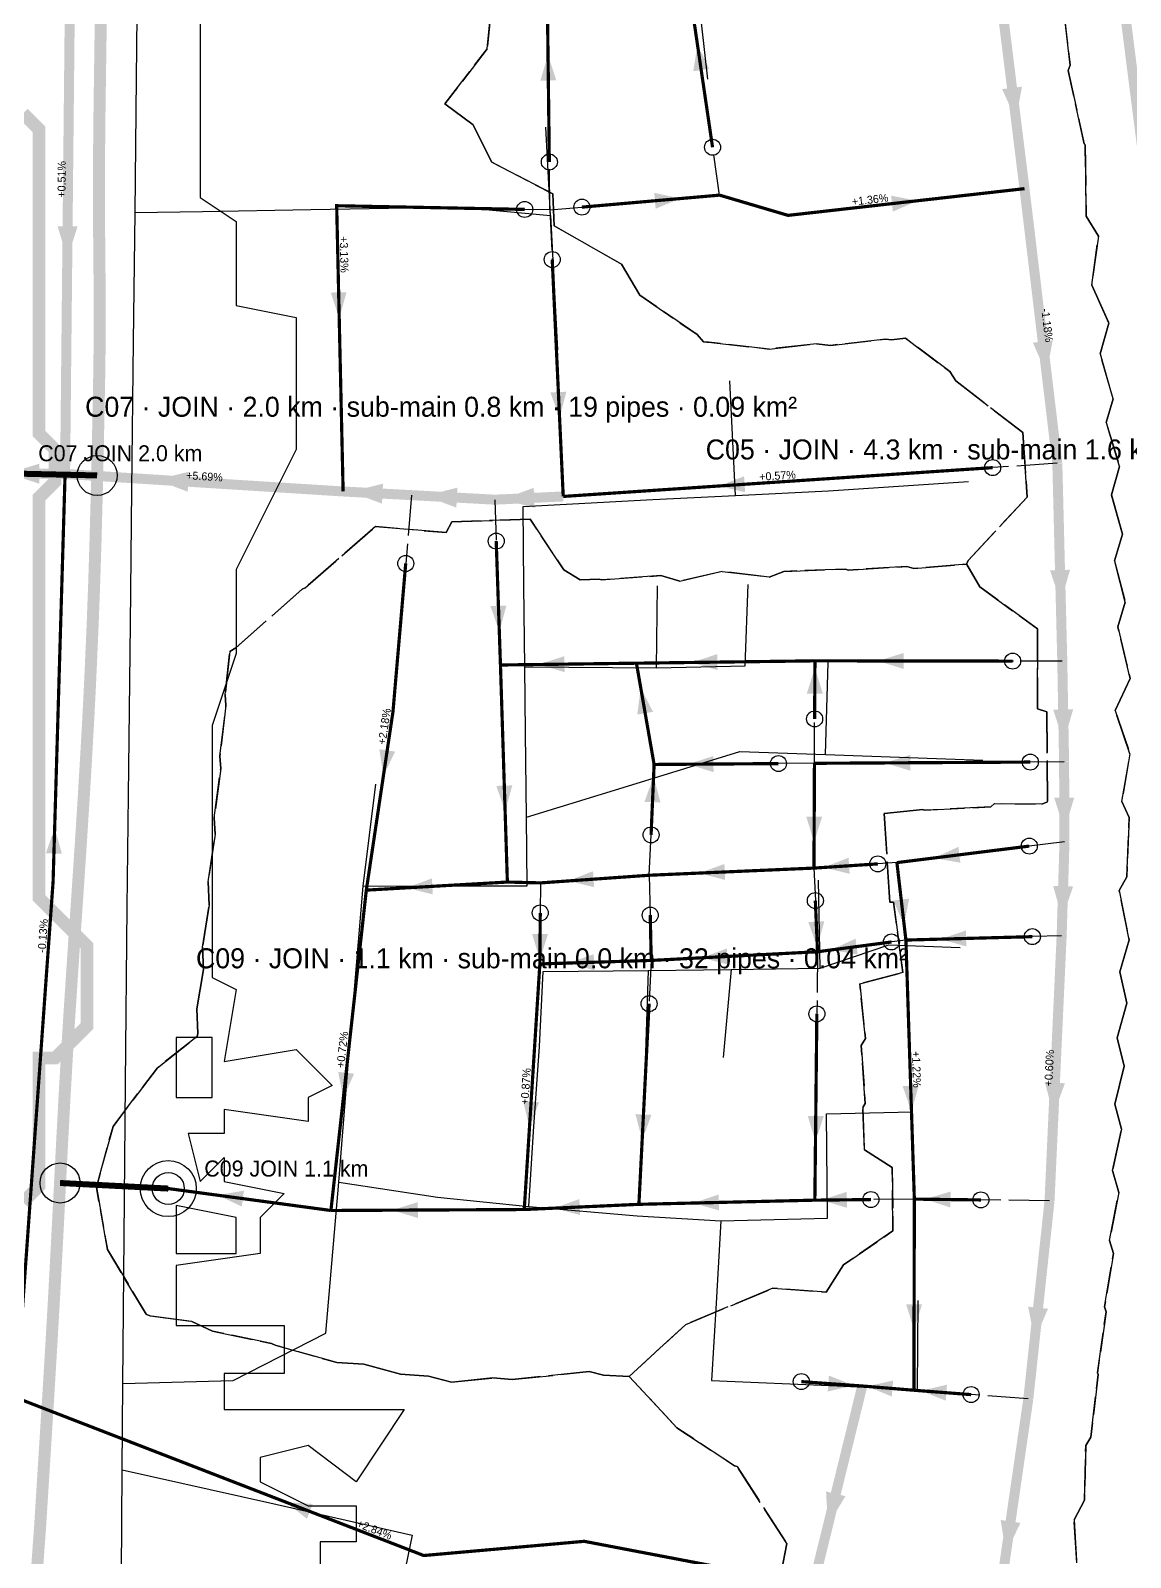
# Model space of a CAD drawing. Header units: metres. Extents: x 441395 to 476894, y 2561381 to 2578972.
# Drawn here: x 450061.9 to 450336.9, y 2569277.3 to 2569658.9 of the extents above; entities that cross this region are included whole.
import ezdxf
from ezdxf.enums import TextEntityAlignment as Align

# ---------------------------------------------------------------- set-up
doc = ezdxf.new("R2010")
doc.units = ezdxf.units.M
doc.header["$LTSCALE"] = 8
doc.linetypes.add('DASHDOT', pattern=[3.556, 2.54, -0.508, 0, -0.508])
doc.linetypes.add('DASHED', pattern=[1.524, 1.27, -0.254])
for name, color, linetype in [('A_ARROWS', 7, 'Continuous'), ('A_BRANCH', 7, 'Continuous'), ('A_BUILT_2006', 252, 'Continuous'), ('A_CATCH_LABEL', 7, 'Continuous'), ('A_CATCHMENTS', 7, 'Continuous'), ('A_GRADIENT', 8, 'Continuous'), ('A_HEAD_GAP', 8, 'Continuous'), ('A_HEADS', 8, 'Continuous'), ('A_JOIN_LINK', 6, 'Continuous'), ('A_LATERAL', 7, 'Continuous'), ('A_MAIN_PIPE', 5, 'Continuous'), ('A_OUTLET_LABEL', 7, 'Continuous'), ('A_OUTLETS', 7, 'Continuous'), ('A_STREAMS', 5, 'Continuous'), ('A_SUBMAIN', 7, 'Continuous'), ('A_WADI', 4, 'Continuous')]:
    doc.layers.add(name, color=color, linetype=linetype)

msp = doc.modelspace()

# ---------------------------------------------------------------- linework, layer by layer
at = {"layer": 'A_ARROWS', "color": 2}
for points in [[(450228.62, 2569655.41), (450231.53, 2569649.37), (450227.57, 2569648.78)], [(450191.26, 2569652.84), (450193.34, 2569646.47), (450189.34, 2569646.42)], [(450308.23, 2569636.67), (450304.77, 2569644.3), (450309.73, 2569644.91)], [(450224.36, 2569616.95), (450218.16, 2569614.4), (450217.81, 2569618.38)], [(450283.6, 2569616.4), (450277.47, 2569613.69), (450277.02, 2569617.67)], [(450315.88, 2569573.27), (450312.45, 2569580.92), (450317.41, 2569581.51)], [(450319.44, 2569516.1), (450316.74, 2569524.03), (450321.74, 2569524.16)], [(450320.17, 2569481.22), (450317.53, 2569489.17), (450322.53, 2569489.26)], [(450320.34, 2569459.18), (450317.8, 2569467.16), (450322.8, 2569467.19)], [(450287.74, 2569452.13), (450293.85, 2569454.9), (450294.34, 2569450.93)], [(450319.79, 2569437.07), (450317.53, 2569445.14), (450322.52, 2569444.99)], [(450280.28, 2569435.38), (450277.56, 2569441.51), (450281.53, 2569441.97)], [(450289.37, 2569431.84), (450295.71, 2569434.01), (450295.82, 2569430.01)], [(450282.11, 2569388.76), (450279.91, 2569395.1), (450283.9, 2569395.23)], [(450317.6, 2569387.94), (450315.47, 2569396.05), (450320.47, 2569395.82)], [(450285.48, 2569366.83), (450291.9, 2569368.75), (450291.85, 2569364.76)], [(450282.75, 2569334.2), (450280.77, 2569340.6), (450284.77, 2569340.6)], [(450312.91, 2569331.76), (450311.27, 2569339.98), (450316.24, 2569339.45)], [(450267.71, 2569320.3), (450261.18, 2569318.77), (450261.47, 2569322.76)], [(450270.99, 2569320.05), (450277.53, 2569321.52), (450277.2, 2569317.54)], [(450284.45, 2569318.96), (450290.98, 2569320.47), (450290.68, 2569316.48)], [(450261.27, 2569285.44), (450260.75, 2569293.81), (450265.61, 2569292.61)], [(450305.73, 2569278.38), (450304.4, 2569286.65), (450309.35, 2569285.94)]]:
    msp.add_solid(points, dxfattribs=at)
at = {"layer": 'A_ARROWS', "color": 1}
for points in [[(450071.09, 2569602), (450068.67, 2569610.03), (450073.67, 2569609.98)], [(450139.06, 2569587.1), (450136.92, 2569593.45), (450140.92, 2569593.54)], [(450194.15, 2569562.18), (450191.85, 2569568.48), (450195.85, 2569568.66)], [(450056.11, 2569548.26), (450064.14, 2569550.68), (450064.09, 2569545.68)], [(450093.35, 2569546.67), (450101.49, 2569548.66), (450101.18, 2569543.67)], [(450234.01, 2569545.1), (450240.26, 2569547.53), (450240.53, 2569543.54)], [(450141.9, 2569543.63), (450150.02, 2569545.7), (450149.75, 2569540.7)], [(450160.49, 2569542.63), (450168.61, 2569544.69), (450168.34, 2569539.7)], [(450179.81, 2569541.77), (450187.68, 2569544.64), (450187.91, 2569539.65)], [(450067.94, 2569459.64), (450069.75, 2569453.19), (450065.75, 2569453.31)], [(450125.76, 2569291.11), (450132.45, 2569290.67), (450131.01, 2569286.94)]]:
    msp.add_solid(points, dxfattribs=at)
at = {"layer": 'A_ARROWS', "color": 3}
for points in [[(450179.09, 2569508.75), (450176.87, 2569515.08), (450180.86, 2569515.21)], [(450188.97, 2569500.49), (450195.34, 2569502.57), (450195.39, 2569498.57)], [(450227.21, 2569500.99), (450233.58, 2569503.08), (450233.64, 2569499.08)], [(450273.75, 2569501.38), (450280.15, 2569503.37), (450280.15, 2569499.37)], [(450257.97, 2569499.59), (450259.94, 2569493.18), (450255.94, 2569493.2)], [(450214.44, 2569494.62), (450217.51, 2569488.66), (450213.57, 2569487.98)], [(450150.11, 2569472.68), (450149.08, 2569479.31), (450153.04, 2569478.72)], [(450226.22, 2569475.56), (450232.6, 2569477.6), (450232.63, 2569473.6)], [(450275.45, 2569475.89), (450281.83, 2569477.93), (450281.86, 2569473.93)], [(450180.54, 2569463.81), (450178.34, 2569470.14), (450182.33, 2569470.27)], [(450217.65, 2569472.46), (450219.37, 2569465.98), (450215.37, 2569466.15)], [(450257.77, 2569456.07), (450255.8, 2569462.48), (450259.8, 2569462.47)], [(450260.13, 2569449.76), (450266.38, 2569452.18), (450266.65, 2569448.18)], [(450155.95, 2569444.67), (450162.23, 2569447.03), (450162.46, 2569443.04)], [(450196.27, 2569446.38), (450202.51, 2569448.83), (450202.79, 2569444.84)], [(450229.05, 2569448.35), (450235.35, 2569450.63), (450235.53, 2569446.63)], [(450258.58, 2569429.81), (450256.31, 2569436.12), (450260.31, 2569436.29)], [(450189.22, 2569426.75), (450187.27, 2569433.16), (450191.27, 2569433.13)], [(450262.05, 2569429.15), (450268.13, 2569431.97), (450268.66, 2569428)], [(450196.36, 2569425.87), (450202.69, 2569428.07), (450202.82, 2569424.07)], [(450229.69, 2569427.18), (450235.98, 2569429.51), (450236.19, 2569425.52)], [(450140.09, 2569392.07), (450138.81, 2569398.66), (450142.78, 2569398.22)], [(450186.62, 2569384.82), (450185.03, 2569391.33), (450189.02, 2569391.08)], [(450214.79, 2569381.62), (450213.12, 2569388.12), (450217.11, 2569387.92)], [(450258.12, 2569381.23), (450256.18, 2569387.65), (450260.18, 2569387.61)], [(450108.63, 2569367.85), (450115.24, 2569368.97), (450114.71, 2569365.01)], [(450192.79, 2569364.6), (450199.09, 2569366.88), (450199.27, 2569362.89)], [(450227.57, 2569365.88), (450233.92, 2569368.03), (450234.02, 2569364.03)], [(450259.56, 2569366.62), (450265.94, 2569368.69), (450265.98, 2569364.69)], [(450152.32, 2569364.1), (450158.71, 2569366.13), (450158.73, 2569362.13)]]:
    msp.add_solid(points, dxfattribs=at)
at = {"layer": 'A_BRANCH', "color": 2, "linetype": 'DASHED', "const_width": 0.8}
for points in [[(450232.39, 2569629.75), (450227.07, 2569665.92)], [(450191.59, 2569626.08), (450191.12, 2569664.02)]]:
    msp.add_lwpolyline(points, dxfattribs=at)
at = {"layer": 'A_BRANCH', "color": 1, "const_width": 0.8}
for points in [[(450185.43, 2569614.23), (450138.43, 2569615.15), (450140.04, 2569543.73)], [(450302.4, 2569549.69), (450195.06, 2569542.49)], [(450240.9, 2569273.58), (450200.31, 2569281.33), (450160.19, 2569277.78), (450058.29, 2569317.23)]]:
    msp.add_lwpolyline(points, dxfattribs=at)
at = {"layer": 'A_BRANCH', "color": 2, "const_width": 0.8}
for points in [[(450199.73, 2569614.8), (450234.14, 2569617.8)], [(450311.57, 2569455.1), (450278.47, 2569450.97)], [(450312.33, 2569432.46), (450280.72, 2569431.61)], [(450299.46, 2569366.66), (450282.83, 2569366.86)], [(450297.02, 2569318), (450282.72, 2569319.09)]]:
    msp.add_lwpolyline(points, dxfattribs=at)
at = {"layer": 'A_BRANCH', "color": 3, "const_width": 0.8}
for points in [[(450178.31, 2569531.33), (450179.37, 2569500.36)], [(450155.69, 2569525.73), (450152.5, 2569488.66), (450145.84, 2569444.09)], [(450257.91, 2569486.88), (450257.98, 2569501.4)], [(450307.4, 2569501.33), (450257.98, 2569501.4)], [(450217.02, 2569457.91), (450217.78, 2569475.5)], [(450248.87, 2569475.72), (450217.78, 2569475.5)], [(450311.82, 2569476.1), (450257.86, 2569475.79)], [(450273.69, 2569450.65), (450257.74, 2569449.6)], [(450258.08, 2569441.47), (450258.63, 2569428.69)], [(450189.32, 2569438.41), (450189.22, 2569425.64)], [(450216.81, 2569437.84), (450217.06, 2569426.52)], [(450277.1, 2569431.13), (450258.63, 2569428.69)], [(450216.52, 2569415.71), (450213.98, 2569365.56)], [(450258.46, 2569413.17), (450257.96, 2569366.6)], [(450271.97, 2569366.75), (450257.96, 2569366.6)]]:
    msp.add_lwpolyline(points, dxfattribs=at)
at = {"layer": 'A_BUILT_2006', "color": 252}
for points in [[(450227.28, 2569680.95), (450231.11, 2569646.8)], [(450088.41, 2569647.07), (450088.76, 2569678.25)], [(450088.03, 2569613.44), (450088.41, 2569647.07)], [(450191.91, 2569612.74), (450190.75, 2569634.77)], [(450131.99, 2569614.23), (450165.96, 2569614.83), (450168.35, 2569614.86)], [(450168.35, 2569614.86), (450191.91, 2569612.74)], [(450087.66, 2569581.19), (450088.03, 2569613.44)], [(450088.03, 2569613.44), (450104.92, 2569613.74)], [(450104.92, 2569613.74), (450131.99, 2569614.23)], [(450191.91, 2569612.74), (450193.64, 2569579.14)], [(450087.24, 2569544.2), (450087.66, 2569581.19)], [(450238.12, 2569542.74), (450236.68, 2569571.4)], [(450261.38, 2569543.9), (450296.4, 2569546.2)], [(450086.86, 2569510.6), (450087.24, 2569544.2)], [(450217.46, 2569541.71), (450238.12, 2569542.74)], [(450238.12, 2569542.74), (450261.38, 2569543.9)], [(450185.02, 2569539.94), (450217.46, 2569541.71)], [(450185.44, 2569499.94), (450185.24, 2569520.15), (450185.02, 2569539.94)], [(450218.39, 2569499.66), (450218.63, 2569520.15)], [(450240.54, 2569500.16), (450241.33, 2569520.49)], [(450086.46, 2569474.8), (450086.86, 2569510.6)], [(450260.64, 2569478.03), (450261.32, 2569500.96)], [(450185.44, 2569499.94), (450218.39, 2569499.66)], [(450185.6, 2569483.41), (450185.44, 2569499.94)], [(450218.39, 2569499.66), (450240.54, 2569500.16)], [(450185.9, 2569462.32), (450185.6, 2569483.41)], [(450212.19, 2569470.41), (450239.17, 2569478.77)], [(450239.17, 2569478.77), (450260.64, 2569478.03)], [(450260.64, 2569478.03), (450299.98, 2569476.57)], [(450086.06, 2569439.8), (450086.46, 2569474.8)], [(450145.04, 2569445.12), (450148.24, 2569470.55)], [(450185.9, 2569462.32), (450212.19, 2569470.41)], [(450186.02, 2569445.15), (450185.9, 2569462.32)], [(450141.88, 2569407.78), (450142.8, 2569418.27), (450145.04, 2569445.12)], [(450145.04, 2569445.12), (450165.94, 2569445.18)], [(450165.94, 2569445.18), (450186.02, 2569445.15)], [(450259.25, 2569424.62), (450258.9, 2569446.61)], [(450085.63, 2569395.83), (450086.06, 2569439.8)], [(450259.25, 2569424.62), (450276.49, 2569430.43)], [(450276.49, 2569430.43), (450294.25, 2569429.73)], [(450190.07, 2569423.74), (450216.32, 2569424.04)], [(450216.32, 2569424.04), (450215.6, 2569403.45)], [(450216.32, 2569424.04), (450237.07, 2569424.27)], [(450237.07, 2569424.27), (450235.08, 2569402.28)], [(450237.07, 2569424.27), (450259.25, 2569424.62)], [(450189.14, 2569405.03), (450190.07, 2569423.74), (450190.07, 2569423.74)], [(450139.01, 2569371.07), (450141.88, 2569407.78)], [(450187.67, 2569383.73), (450189.14, 2569405.03)], [(450085.31, 2569357.37), (450085.63, 2569395.83)], [(450260.91, 2569388.19), (450282.4, 2569388.71)], [(450261.1, 2569362.1), (450260.91, 2569388.18), (450260.91, 2569388.19)], [(450186.44, 2569365.03), (450187.67, 2569383.73)], [(450135.73, 2569333.35), (450139.01, 2569371.07)], [(450139.01, 2569371.07), (450163.64, 2569367.32)], [(450163.64, 2569367.32), (450186.44, 2569365.03)], [(450186.44, 2569365.03), (450213.55, 2569362.66)], [(450213.55, 2569362.66), (450234.43, 2569361.41)], [(450234.43, 2569361.41), (450234.43, 2569361.41), (450233.28, 2569340.87)], [(450234.43, 2569361.41), (450261.1, 2569362.1)], [(450085, 2569320.81), (450085.31, 2569357.37)], [(450233.28, 2569340.87), (450232.15, 2569321.54)], [(450283.65, 2569319.2), (450283.81, 2569341.54)], [(450112.56, 2569321.55), (450135.73, 2569333.35)], [(450085, 2569320.81), (450112.56, 2569321.55)], [(450232.15, 2569321.54), (450263.53, 2569320.17)], [(450084.82, 2569299.19), (450085, 2569320.81)], [(450263.53, 2569320.17), (450283.65, 2569319.2)], [(450084.61, 2569273.26), (450084.82, 2569299.19)], [(450084.82, 2569299.19), (450121.74, 2569290.94)], [(450121.74, 2569290.94), (450157.28, 2569282.86)], [(450157.28, 2569282.86), (450152.84, 2569261.02)]]:
    msp.add_lwpolyline(points, dxfattribs=at)
at = {"layer": 'A_CATCHMENTS', "color": 1, "linetype": 'DASHED'}
for points in [[(450177.09, 2569665.13), (450176.04, 2569654.35), (450165.49, 2569640.63), (450172.56, 2569635.33), (450177.2, 2569626.03), (450192.44, 2569618.11), (450192.76, 2569610.1), (450209.64, 2569600.54), (450214.21, 2569592.83), (450228.51, 2569582.96), (450230.09, 2569581.16), (450230.98, 2569581.05), (450231.37, 2569581.09), (450246.5, 2569579.33), (450258.34, 2569580.64), (450261.84, 2569580.23), (450275.7, 2569581.79), (450277.15, 2569581.62), (450280.65, 2569582.01), (450291.73, 2569573.68), (450293.24, 2569571.36), (450309.93, 2569558.45), (450311.01, 2569542.34), (450296.26, 2569526.45), (450295.86, 2569525.57), (450282.72, 2569524.5), (450280.95, 2569524.97), (450266.25, 2569524.1), (450265.6, 2569524.3), (450250.23, 2569523.76), (450246.55, 2569522.35), (450234.83, 2569523.77), (450224.24, 2569521.35), (450219.5, 2569522.69), (450204.58, 2569521.66), (450204.15, 2569521.8), (450199.3, 2569521.65), (450195.19, 2569524.15), (450186.76, 2569536.8), (450167.23, 2569536.13), (450165.78, 2569533.46), (450148.15, 2569534.98), (450130.52, 2569519.64), (450129.78, 2569519.34), (450113.26, 2569504.62), (450111.7, 2569503.71), (450110.55, 2569492.95), (450110.76, 2569490.24), (450109.24, 2569477.56), (450109.45, 2569474.48), (450107.8, 2569462.18), (450108.04, 2569458.06), (450106.29, 2569446.18), (450106.57, 2569440.33), (450104.91, 2569429.81), (450105.13, 2569424.28), (450103.48, 2569414.46), (450103.69, 2569408.23), (450103.57, 2569407.53), (450093.62, 2569399.71), (450082.52, 2569385.05), (450078.36, 2569369.89), (450081.13, 2569354.24), (450090.82, 2569338.08), (450090.86, 2569338.04), (450091.79, 2569337.67), (450102.21, 2569336.3), (450107.38, 2569333.87), (450122.16, 2569330.8), (450123.06, 2569330.32), (450138.46, 2569326.05), (450145.23, 2569325.64), (450154.39, 2569323.14), (450161.35, 2569322.64), (450167.12, 2569321.09), (450177.47, 2569322.17), (450182.33, 2569321.76), (450201.51, 2569323.74), (450205.11, 2569322.89), (450211.55, 2569322.56), (450223.5, 2569309.68), (450237.89, 2569300.24), (450238.5, 2569300.07), (450250.92, 2569280.82), (450246.82, 2569259.35)], [(450323.44, 2569275.95), (450322.77, 2569286.67), (450325.33, 2569291.62), (450325.67, 2569305.31), (450326.94, 2569307.33), (450328.75, 2569323.02), (450328.62, 2569323.41), (450330.77, 2569338.68), (450330.37, 2569339.93), (450332.58, 2569353.31), (450331.64, 2569356.5), (450333.95, 2569368.54), (450332.38, 2569374.02), (450334.63, 2569384.31), (450332.96, 2569390.58), (450335.28, 2569400.09), (450333.56, 2569407.14), (450335.91, 2569415.86), (450334.17, 2569423.7), (450336.53, 2569431.64), (450334.06, 2569444), (450335.94, 2569447.45), (450336.56, 2569462.21), (450334.68, 2569466.24), (450336.73, 2569478.15), (450333.03, 2569488.96), (450336.79, 2569496.97), (450333.69, 2569509.91), (450335.56, 2569516.1), (450332.88, 2569526.39), (450334.85, 2569533.06), (450332.08, 2569542.87), (450334.13, 2569550.01), (450330.79, 2569560.94), (450332.5, 2569566.9), (450329.26, 2569578.17), (450331.44, 2569585.82), (450327.18, 2569595.32), (450328.86, 2569607.54), (450325.79, 2569612.56), (450325.57, 2569630.38), (450325.31, 2569630.66), (450321.26, 2569648.95), (450321.77, 2569650.32), (450319.97, 2569665.77)]]:
    msp.add_lwpolyline(points, dxfattribs=at)
at = {"layer": 'A_CATCHMENTS', "color": 2, "linetype": 'DASHED'}
for points in [[(450246.82, 2569259.35), (450250.92, 2569280.82), (450238.5, 2569300.07), (450237.89, 2569300.24), (450223.5, 2569309.68), (450211.55, 2569322.56), (450225.69, 2569335.53), (450247.48, 2569344.58), (450260.8, 2569343.59), (450265.13, 2569350.46), (450277.48, 2569358.91), (450277.31, 2569374.79), (450270.34, 2569379.2), (450269.94, 2569389.76), (450270.55, 2569390.77), (450269.57, 2569405.29), (450270.58, 2569406.97), (450269.22, 2569420.65), (450279.95, 2569423.48), (450277.63, 2569441.06), (450276.72, 2569441.12), (450275.26, 2569463.23), (450284.91, 2569464.25), (450285.25, 2569464.04), (450301.95, 2569464.9), (450302.89, 2569465.71), (450314.73, 2569465.56), (450316.1, 2569466.15), (450315.97, 2569488.66), (450313.59, 2569489.41), (450313.62, 2569509.41), (450299.19, 2569519.91), (450295.98, 2569525.46), (450295.86, 2569525.57), (450296.26, 2569526.45), (450311.01, 2569542.34), (450309.93, 2569558.45), (450293.24, 2569571.36), (450291.73, 2569573.68), (450280.65, 2569582.01), (450277.15, 2569581.62), (450275.7, 2569581.79), (450261.84, 2569580.23), (450258.34, 2569580.64), (450246.5, 2569579.33), (450231.37, 2569581.09), (450230.98, 2569581.05), (450230.09, 2569581.16), (450228.51, 2569582.96), (450214.21, 2569592.83), (450209.64, 2569600.54), (450192.76, 2569610.1), (450192.44, 2569618.11), (450177.2, 2569626.03), (450172.56, 2569635.33), (450165.49, 2569640.63), (450176.04, 2569654.35), (450177.09, 2569665.13)], [(450319.97, 2569665.77), (450321.77, 2569650.32), (450321.26, 2569648.95), (450325.31, 2569630.66), (450325.57, 2569630.38), (450325.79, 2569612.56), (450328.86, 2569607.54), (450327.18, 2569595.32), (450331.44, 2569585.82), (450329.26, 2569578.17), (450332.5, 2569566.9), (450330.79, 2569560.94), (450334.13, 2569550.01), (450332.08, 2569542.87), (450334.85, 2569533.06), (450332.88, 2569526.39), (450335.56, 2569516.1), (450333.69, 2569509.91), (450336.79, 2569496.97), (450333.03, 2569488.96), (450336.73, 2569478.15), (450334.68, 2569466.24), (450336.56, 2569462.21), (450335.94, 2569447.45), (450334.06, 2569444), (450336.53, 2569431.64), (450334.17, 2569423.7), (450335.91, 2569415.86), (450333.56, 2569407.14), (450335.28, 2569400.09), (450332.96, 2569390.58), (450334.63, 2569384.31), (450332.38, 2569374.02), (450333.95, 2569368.54), (450331.64, 2569356.5), (450332.58, 2569353.31), (450330.37, 2569339.93), (450330.77, 2569338.68), (450328.62, 2569323.41), (450328.75, 2569323.02), (450326.94, 2569307.33), (450325.67, 2569305.31), (450325.33, 2569291.62), (450322.77, 2569286.67), (450323.44, 2569275.95)]]:
    msp.add_lwpolyline(points, dxfattribs=at)
at = {"layer": 'A_CATCHMENTS', "color": 3, "linetype": 'DASHED'}
msp.add_lwpolyline([(450145.23, 2569325.64), (450138.46, 2569326.05), (450123.06, 2569330.32), (450122.16, 2569330.8), (450107.38, 2569333.87), (450102.21, 2569336.3), (450091.79, 2569337.67), (450090.86, 2569338.04), (450090.82, 2569338.08), (450081.13, 2569354.24), (450078.36, 2569369.89), (450082.52, 2569385.05), (450093.62, 2569399.71), (450103.57, 2569407.53), (450103.69, 2569408.23), (450103.48, 2569414.46), (450105.13, 2569424.28), (450104.91, 2569429.81), (450106.57, 2569440.33), (450106.29, 2569446.18), (450108.04, 2569458.06), (450107.8, 2569462.18), (450109.45, 2569474.48), (450109.24, 2569477.56), (450110.76, 2569490.24), (450110.55, 2569492.95), (450111.7, 2569503.71), (450113.26, 2569504.62), (450129.78, 2569519.34), (450130.52, 2569519.64), (450148.15, 2569534.98), (450165.78, 2569533.46), (450167.23, 2569536.13), (450186.76, 2569536.8), (450195.19, 2569524.15), (450199.3, 2569521.65), (450204.15, 2569521.8), (450204.58, 2569521.66), (450219.5, 2569522.69), (450224.24, 2569521.35), (450234.83, 2569523.77), (450246.55, 2569522.35), (450250.23, 2569523.76), (450265.6, 2569524.3), (450266.25, 2569524.1), (450280.95, 2569524.97), (450282.72, 2569524.5), (450295.86, 2569525.57), (450295.98, 2569525.46), (450299.19, 2569519.91), (450313.62, 2569509.41), (450313.59, 2569489.41), (450315.97, 2569488.66), (450316.1, 2569466.15), (450314.73, 2569465.56), (450302.89, 2569465.71), (450301.95, 2569464.9), (450285.25, 2569464.04), (450284.91, 2569464.25), (450275.26, 2569463.23), (450276.72, 2569441.12), (450277.63, 2569441.06), (450279.95, 2569423.48), (450269.22, 2569420.65), (450270.58, 2569406.97), (450269.57, 2569405.29), (450270.55, 2569390.77), (450269.94, 2569389.76), (450270.34, 2569379.2), (450277.31, 2569374.79), (450277.48, 2569358.91), (450265.13, 2569350.46), (450260.8, 2569343.59), (450247.48, 2569344.58), (450225.69, 2569335.53), (450211.55, 2569322.56), (450205.11, 2569322.89), (450201.51, 2569323.74), (450182.33, 2569321.76), (450177.47, 2569322.17), (450167.12, 2569321.09), (450161.35, 2569322.64), (450154.39, 2569323.14), (450145.23, 2569325.64)], close=True, dxfattribs=at)
at = {"layer": 'A_HEAD_GAP', "color": 8, "linetype": 'DASHED'}
for points in [[(450234.14, 2569617.8), (450232.39, 2569629.75)], [(450191.74, 2569614.1), (450191.59, 2569626.08)], [(450191.74, 2569614.1), (450185.43, 2569614.23)], [(450191.74, 2569614.1), (450199.73, 2569614.8)], [(450191.74, 2569614.1), (450192.31, 2569601.7)], [(450318.57, 2569550.78), (450302.4, 2569549.69)], [(450157.17, 2569542.81), (450155.69, 2569525.73)], [(450177.96, 2569541.68), (450178.31, 2569531.33)], [(450319.81, 2569501.31), (450307.4, 2569501.33)], [(450257.86, 2569475.79), (450257.91, 2569486.88)], [(450257.86, 2569475.79), (450248.87, 2569475.72)], [(450320.26, 2569476.15), (450311.82, 2569476.1)], [(450216.58, 2569447.81), (450217.02, 2569457.91)], [(450320.36, 2569456.19), (450311.57, 2569455.1)], [(450278.47, 2569450.97), (450273.69, 2569450.65)], [(450216.58, 2569447.81), (450216.81, 2569437.84)], [(450257.74, 2569449.6), (450258.08, 2569441.47)], [(450189.38, 2569445.9), (450189.32, 2569438.41)], [(450319.65, 2569432.66), (450312.33, 2569432.46)], [(450258.63, 2569428.69), (450258.46, 2569413.17)], [(450280.72, 2569431.61), (450277.1, 2569431.13)], [(450217.06, 2569426.52), (450216.52, 2569415.71)], [(450282.83, 2569366.86), (450271.97, 2569366.75)], [(450316.62, 2569366.45), (450299.46, 2569366.66)], [(450311.32, 2569316.91), (450297.02, 2569318)]]:
    msp.add_lwpolyline(points, dxfattribs=at)
at = {"layer": 'A_HEADS', "color": 2}
for centre in [(450232.39, 2569629.75), (450191.59, 2569626.08), (450199.73, 2569614.8), (450311.57, 2569455.1), (450312.33, 2569432.46), (450299.46, 2569366.66), (450254.58, 2569321.25), (450297.02, 2569318)]:
    msp.add_circle(centre, 2, dxfattribs=at)
at = {"layer": 'A_HEADS', "color": 1}
for centre in [(450185.43, 2569614.23), (450192.31, 2569601.7), (450302.4, 2569549.69)]:
    msp.add_circle(centre, 2, dxfattribs=at)
at = {"layer": 'A_HEADS', "color": 3}
for centre in [(450178.31, 2569531.33), (450155.69, 2569525.73), (450307.4, 2569501.33), (450257.91, 2569486.88), (450248.87, 2569475.72), (450311.82, 2569476.1), (450217.02, 2569457.91), (450273.69, 2569450.65), (450258.08, 2569441.47), (450189.32, 2569438.41), (450216.81, 2569437.84), (450277.1, 2569431.13), (450216.52, 2569415.71), (450258.46, 2569413.17), (450271.97, 2569366.75)]:
    msp.add_circle(centre, 2, dxfattribs=at)
at = {"layer": 'A_JOIN_LINK', "color": 6, "const_width": 1.5}
for points in [[(450054.83, 2569548.28), (450078.56, 2569547.74)], [(450096.34, 2569369.5), (450069.28, 2569370.89)]]:
    msp.add_lwpolyline(points, dxfattribs=at)
at = {"layer": 'A_JOIN_LINK', "color": 6}
for centre in [(450078.56, 2569547.74), (450069.28, 2569370.89)]:
    msp.add_circle(centre, 5, dxfattribs=at)
at = {"layer": 'A_LATERAL', "color": 2, "const_width": 0.8}
for points in [[(450234.14, 2569617.8), (450251.26, 2569612.74), (450310.36, 2569619.42)], [(450278.47, 2569450.97), (450280.72, 2569431.61)], [(450280.72, 2569431.61), (450282.83, 2569366.86)], [(450282.72, 2569319.09), (450269.81, 2569320.15)]]:
    msp.add_lwpolyline(points, dxfattribs=at)
at = {"layer": 'A_LATERAL', "color": 1, "const_width": 0.8}
msp.add_lwpolyline([(450192.31, 2569601.7), (450195.06, 2569542.49)], dxfattribs=at)
at = {"layer": 'A_LATERAL', "color": 1, "linetype": 'DASHDOT', "const_width": 0.8}
msp.add_lwpolyline([(450058.29, 2569317.23), (450067.54, 2569446.16), (450070.54, 2569548.11)], dxfattribs=at)
at = {"layer": 'A_LATERAL', "color": 3, "const_width": 0.8}
for points in [[(450213.36, 2569500.81), (450179.37, 2569500.36)], [(450179.37, 2569500.36), (450181.1, 2569446.11)], [(450257.98, 2569501.4), (450213.36, 2569500.81)], [(450216.58, 2569447.81), (450189.38, 2569445.9)], [(450257.74, 2569449.6), (450216.58, 2569447.81)], [(450145.84, 2569444.09), (450136.99, 2569364.02)], [(450181.1, 2569446.11), (450145.84, 2569444.09)], [(450189.38, 2569445.9), (450181.1, 2569446.11)], [(450258.63, 2569428.69), (450217.06, 2569426.52)], [(450189.22, 2569425.64), (450185.32, 2569364.26)], [(450217.06, 2569426.52), (450189.22, 2569425.64)], [(450136.99, 2569364.02), (450096.34, 2569369.5)], [(450257.96, 2569366.6), (450213.98, 2569365.56)], [(450185.32, 2569364.26), (450136.99, 2569364.02)], [(450213.98, 2569365.56), (450185.32, 2569364.26)]]:
    msp.add_lwpolyline(points, dxfattribs=at)
at = {"layer": 'A_LATERAL', "color": 3, "linetype": 'DASHED', "const_width": 0.8}
for points in [[(450217.78, 2569475.5), (450213.36, 2569500.81)], [(450257.86, 2569475.79), (450257.74, 2569449.6)]]:
    msp.add_lwpolyline(points, dxfattribs=at)
at = {"layer": 'A_LATERAL', "color": 2, "linetype": 'DASHED', "const_width": 0.8}
msp.add_lwpolyline([(450282.83, 2569366.86), (450282.72, 2569319.09)], dxfattribs=at)
at = {"layer": 'A_LATERAL', "color": 2, "linetype": 'DASHDOT', "const_width": 0.8}
msp.add_lwpolyline([(450254.58, 2569321.25), (450269.81, 2569320.15)], dxfattribs=at)
at = {"layer": 'A_MAIN_PIPE', "color": 5, "const_width": 3}
msp.add_lwpolyline([(450079.46, 2569660.85), (450079.3, 2569650.08), (450079.15, 2569639.33), (450079.04, 2569628.61), (450079, 2569617.24), (450079.06, 2569607.17), (450079.16, 2569596.4), (450079.18, 2569584.37), (450079.19, 2569582.3), (450079.11, 2569574.79), (450078.92, 2569564.47), (450078.69, 2569553.24), (450078.52, 2569545.73), (450078.52, 2569545.69), (450078.44, 2569542.47), (450078.12, 2569530.39), (450077.82, 2569520.92), (450077.42, 2569510.14), (450076.89, 2569498.12), (450076.79, 2569495.88), (450076.43, 2569488.59), (450075.83, 2569477.82), (450075.19, 2569467.06), (450074.48, 2569455.86), (450073.8, 2569445.57), (450073.07, 2569434.83), (450072.35, 2569424.11), (450071.65, 2569413.39), (450071.07, 2569404.04), (450070.39, 2569392.08), (450070.38, 2569391.95), (450069.81, 2569381.22), (450069.26, 2569370.49), (450068.71, 2569359.74), (450068.15, 2569348.99), (450067.76, 2569341.81), (450067.07, 2569329.81), (450066.93, 2569327.49), (450066.28, 2569316.74), (450066.2, 2569315.47), (450065.61, 2569306.01), (450064.86, 2569294.02), (450064.64, 2569290.5), (450064.26, 2569284.49), (450063.48, 2569273.67)], dxfattribs=at)
at = {"layer": 'A_OUTLETS', "color": 5}
for radius in [7, 4]:
    msp.add_circle((450096.34, 2569369.5), radius, dxfattribs=at)
at = {"layer": 'A_STREAMS', "color": 5, "const_width": 3.2}
msp.add_lwpolyline([(450060.03, 2569638.24), (450064.03, 2569634.24), (450064.03, 2569630.24), (450064.03, 2569626.23), (450064.03, 2569622.23), (450064.03, 2569618.23), (450064.03, 2569614.23), (450064.03, 2569610.23), (450064.03, 2569606.23), (450064.03, 2569602.22), (450064.03, 2569598.22), (450064.03, 2569594.22), (450064.03, 2569590.22), (450064.03, 2569586.22), (450064.03, 2569582.21), (450064.03, 2569578.21), (450064.03, 2569574.21), (450064.03, 2569570.21), (450064.03, 2569566.21), (450064.03, 2569562.21), (450064.03, 2569558.2), (450068.03, 2569554.2), (450068.03, 2569550.2), (450068.03, 2569546.2), (450064.03, 2569542.2), (450064.03, 2569538.19), (450064.03, 2569534.19), (450064.03, 2569530.19), (450064.03, 2569526.19), (450064.03, 2569522.19), (450064.03, 2569518.19), (450064.03, 2569514.18), (450064.03, 2569510.18), (450064.03, 2569506.18), (450064.03, 2569502.18), (450064.03, 2569498.18), (450064.03, 2569494.18), (450064.03, 2569490.17), (450064.03, 2569486.17), (450064.03, 2569482.17), (450064.03, 2569478.17), (450064.03, 2569474.17), (450064.03, 2569470.16), (450064.03, 2569466.16), (450064.03, 2569462.16), (450064.03, 2569458.16), (450064.03, 2569454.16), (450064.03, 2569450.16), (450064.03, 2569446.15), (450064.03, 2569442.15), (450068.03, 2569438.15), (450072.04, 2569434.15), (450076.04, 2569430.15), (450076.04, 2569426.15), (450076.04, 2569422.14), (450076.04, 2569418.14), (450076.04, 2569414.14), (450076.04, 2569410.14), (450072.04, 2569406.14), (450068.03, 2569402.13), (450064.03, 2569402.13), (450064.03, 2569398.13), (450064.03, 2569394.13), (450064.03, 2569390.13), (450064.03, 2569386.13), (450064.03, 2569382.13), (450064.03, 2569378.12), (450064.03, 2569374.12), (450064.03, 2569370.12), (450060.03, 2569366.12)], dxfattribs=at)
at = {"layer": 'A_SUBMAIN', "color": 1, "linetype": 'DASHDOT', "const_width": 2.5}
for points in [[(450304.53, 2569891), (450316.05, 2569823.21), (450323.45, 2569758.24), (450337.87, 2569644.53)], [(450337.87, 2569644.53), (450341.05, 2569619.79)], [(450070.54, 2569548.11), (450054.83, 2569548.28)]]:
    msp.add_lwpolyline(points, dxfattribs=at)
at = {"layer": 'A_SUBMAIN', "color": 1, "const_width": 2.5}
for points in [[(450072.03, 2569695.35), (450070.54, 2569548.11)], [(450140.04, 2569543.73), (450070.54, 2569548.11)], [(450157.17, 2569542.81), (450140.04, 2569543.73)], [(450177.96, 2569541.68), (450157.17, 2569542.81)], [(450195.06, 2569542.49), (450177.96, 2569541.68)]]:
    msp.add_lwpolyline(points, dxfattribs=at)
at = {"layer": 'A_SUBMAIN', "color": 2, "linetype": 'DASHDOT', "const_width": 2.5}
for points in [[(450303.5, 2569674.94), (450310.36, 2569619.42)], [(450310.36, 2569619.42), (450318.57, 2569550.78)], [(450318.57, 2569550.78), (450319.81, 2569501.31)], [(450319.81, 2569501.31), (450320.26, 2569476.15)], [(450320.26, 2569476.15), (450320.36, 2569456.19)]]:
    msp.add_lwpolyline(points, dxfattribs=at)
at = {"layer": 'A_SUBMAIN', "color": 2, "linetype": 'DASHED', "const_width": 2.5}
for points in [[(450320.36, 2569456.19), (450319.65, 2569432.66)], [(450269.81, 2569320.15), (450257.57, 2569270.39)]]:
    msp.add_lwpolyline(points, dxfattribs=at)
at = {"layer": 'A_SUBMAIN', "color": 2, "const_width": 2.5}
for points in [[(450319.65, 2569432.66), (450316.62, 2569366.45)], [(450316.62, 2569366.45), (450311.32, 2569316.91)], [(450311.32, 2569316.91), (450303.2, 2569260.93)]]:
    msp.add_lwpolyline(points, dxfattribs=at)
at = {"layer": 'A_WADI', "color": 4}
msp.add_lwpolyline([(450104.31, 2569671.24), (450104.31, 2569617.24), (450113.31, 2569611.24), (450113.31, 2569590.24), (450128.31, 2569587.24), (450128.31, 2569554.24), (450113.31, 2569524.24), (450113.31, 2569503.24), (450107.31, 2569485.24), (450107.31, 2569422.24), (450113.31, 2569419.24), (450110.31, 2569401.24), (450128.31, 2569404.24), (450137.31, 2569395.24), (450131.31, 2569392.24), (450131.31, 2569386.24), (450110.31, 2569389.24), (450110.31, 2569383.24), (450101.31, 2569383.24), (450104.31, 2569371.24), (450110.31, 2569377.24), (450110.31, 2569371.24), (450125.31, 2569368.24), (450119.31, 2569362.24), (450119.31, 2569353.24), (450098.31, 2569350.24), (450098.31, 2569335.24), (450125.31, 2569335.24), (450125.31, 2569323.24), (450110.31, 2569323.24), (450110.31, 2569314.24), (450155.31, 2569314.24), (450143.31, 2569296.24), (450131.31, 2569305.24), (450119.31, 2569302.24), (450119.31, 2569296.24), (450131.31, 2569290.24), (450143.31, 2569290.24), (450143.31, 2569281.24), (450134.31, 2569281.24), (450134.31, 2569275.24)], dxfattribs=at)
for points in [[(450098.31, 2569392.24), (450107.31, 2569392.24), (450107.31, 2569407.24), (450098.31, 2569407.24), (450098.31, 2569392.24)], [(450098.31, 2569353.24), (450113.31, 2569353.24), (450113.31, 2569362.24), (450098.31, 2569365.24), (450098.31, 2569353.24)]]:
    msp.add_lwpolyline(points, close=True, dxfattribs=at)

# ---------------------------------------------------------------- texts
at = {"layer": 'A_CATCH_LABEL', "color": 1}
msp.add_text('C07 · JOIN · 2.0 km · sub-main 0.8 km · 19 pipes · 0.09 km²', height=5, dxfattribs=at).set_placement((450164.53, 2569564.91), align=Align.MIDDLE_CENTER)
at = {"layer": 'A_CATCH_LABEL', "color": 2}
msp.add_text('C05 · JOIN · 4.3 km · sub-main 1.6 km · 122 pipes · 0.13 km²', height=5, dxfattribs=at).set_placement((450321.53, 2569554.23), align=Align.MIDDLE_CENTER)
at = {"layer": 'A_CATCH_LABEL', "color": 3}
msp.add_text('C09 · JOIN · 1.1 km · sub-main 0.0 km · 32 pipes · 0.04 km²', height=5, dxfattribs=at).set_placement((450192.25, 2569427.05), align=Align.MIDDLE_CENTER)
at = {"layer": 'A_GRADIENT', "color": 1}
for s, rotation, p in [('+0.51%', 89.4213, (450071.28, 2569621.73)), ('+3.13%', -88.7112, (450138.7, 2569602.94)), ('+5.69%', 356.3998, (450105.29, 2569545.92)), ('+0.57%', 3.8391, (450248.73, 2569546.09)), ('-0.13%', 85.8971, (450066.57, 2569432.56)), ('+2.84%', 338.8334, (450147.29, 2569282.78))]:
    msp.add_text(s, height=2, rotation=rotation, dxfattribs=at).set_placement(p, align=Align.BOTTOM_CENTER)
at = {"layer": 'A_GRADIENT', "color": 2}
for s, rotation, p in [('+1.36%', 6.4474, (450271.94, 2569615.08)), ('-1.18%', -83.1806, (450314.46, 2569585.1)), ('+1.22%', -88.1365, (450281.77, 2569399.24)), ('+0.60%', 87.3742, (450318.13, 2569399.56))]:
    msp.add_text(s, height=2, rotation=rotation, dxfattribs=at).set_placement(p, align=Align.BOTTOM_CENTER)
at = {"layer": 'A_GRADIENT', "color": 3}
for s, rotation, p in [('+2.18%', 81.5068, (450151.92, 2569484.78)), ('+0.72%', 83.6892, (450141.42, 2569404.06)), ('+0.87%', 86.3642, (450187.27, 2569394.95))]:
    msp.add_text(s, height=2, rotation=rotation, dxfattribs=at).set_placement(p, align=Align.BOTTOM_CENTER)
at = {"layer": 'A_OUTLET_LABEL', "color": 5}
for s, p in [('C07 JOIN 2.0 km', (450063.83, 2569551.28)), ('C09 JOIN 1.1 km', (450105.34, 2569372.5))]:
    msp.add_text(s, height=4, dxfattribs=at).set_placement(p)

doc.saveas('drawing.dxf')
